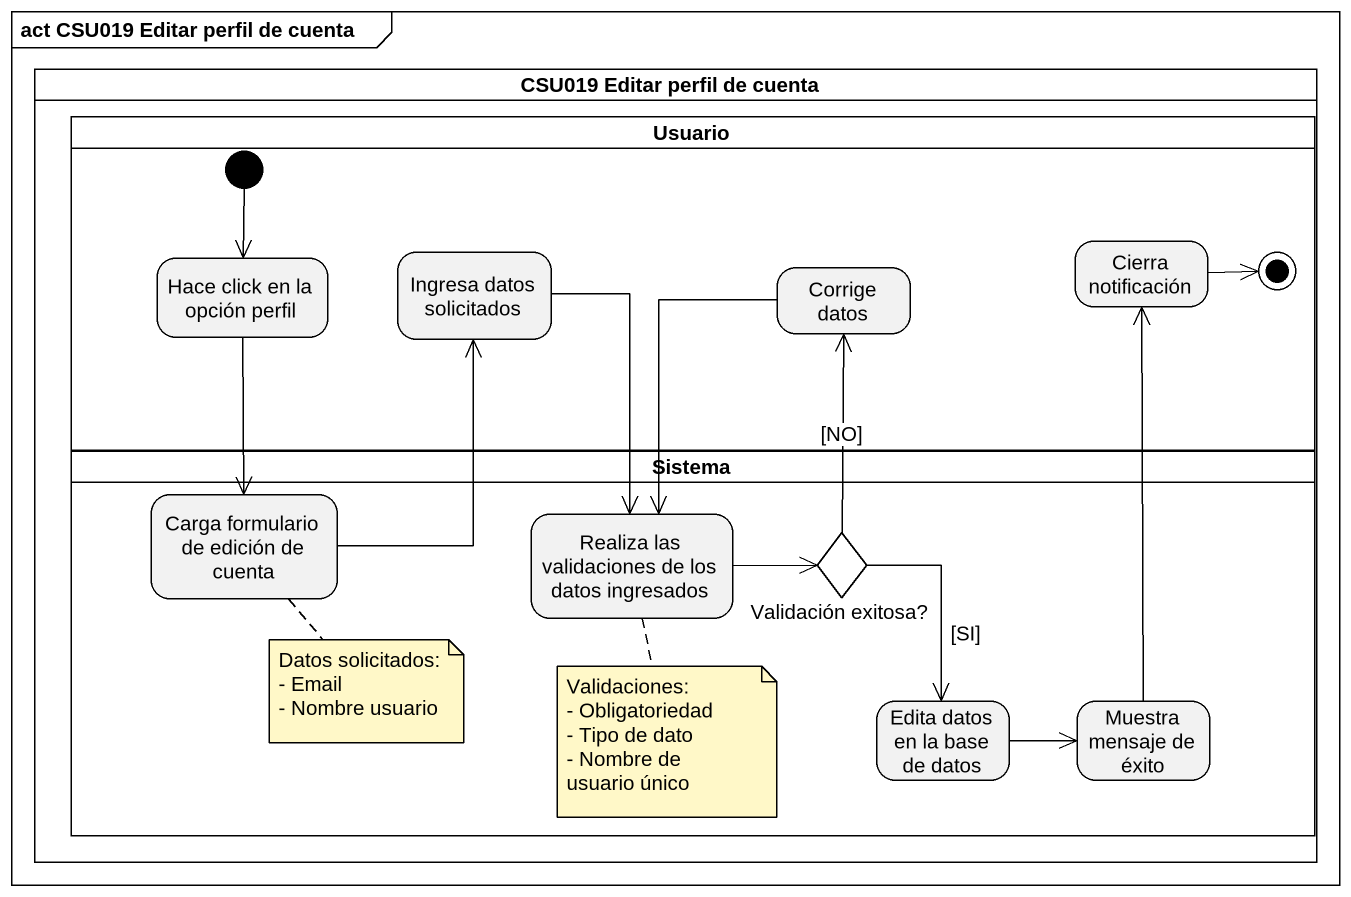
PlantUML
@startuml
mainframe act CSU019 Editar perfil de cuenta
hide empty description
state "CSU019 Editar perfil de cuenta" as CSU019_Editar_perfil_de <<partition>> {
  state Usuario <<partition>> {
    state "Hace click en la opción perfil" as Hace_click_en_la_opción
    state "Ingresa datos solicitados" as Ingresa_datos_solicitados
    state "Corrige datos" as Corrige_datos
    state "Cierra notificación" as Cierra_notificación
    [*] --> Hace_click_en_la_opción
    Cierra_notificación -right-> [*]
  }
  state Sistema <<partition>> {
    state "Carga formulario de edición de cuenta" as Carga_formulario_de_edición
    state "Realiza las validaciones de los datos ingresados" as Realiza_las_validaciones_de
    state "Validación exitosa?" as Validación_exitosa <<choice>>
    state "Edita datos en la base de datos" as Edita_datos_en_la_base_de
    state "Muestra mensaje de éxito" as Muestra_mensaje_de_éxito
  }
}
Hace_click_en_la_opción --> Carga_formulario_de_edición
Ingresa_datos_solicitados --> Realiza_las_validaciones_de
Corrige_datos --> Realiza_las_validaciones_de
Carga_formulario_de_edición -up-> Ingresa_datos_solicitados
Realiza_las_validaciones_de -right-> Validación_exitosa
Validación_exitosa -up-> Corrige_datos : [NO]
Validación_exitosa --> Edita_datos_en_la_base_de : [SI]
Edita_datos_en_la_base_de -right-> Muestra_mensaje_de_éxito
Muestra_mensaje_de_éxito -up-> Cierra_notificación
note bottom of Carga_formulario_de_edición
  Datos solicitados:
  - Email
  - Nombre usuario
end note
note bottom of Realiza_las_validaciones_de
  Validaciones:
  - Obligatoriedad
  - Tipo de dato
  - Nombre de usuario único
end note
@enduml
